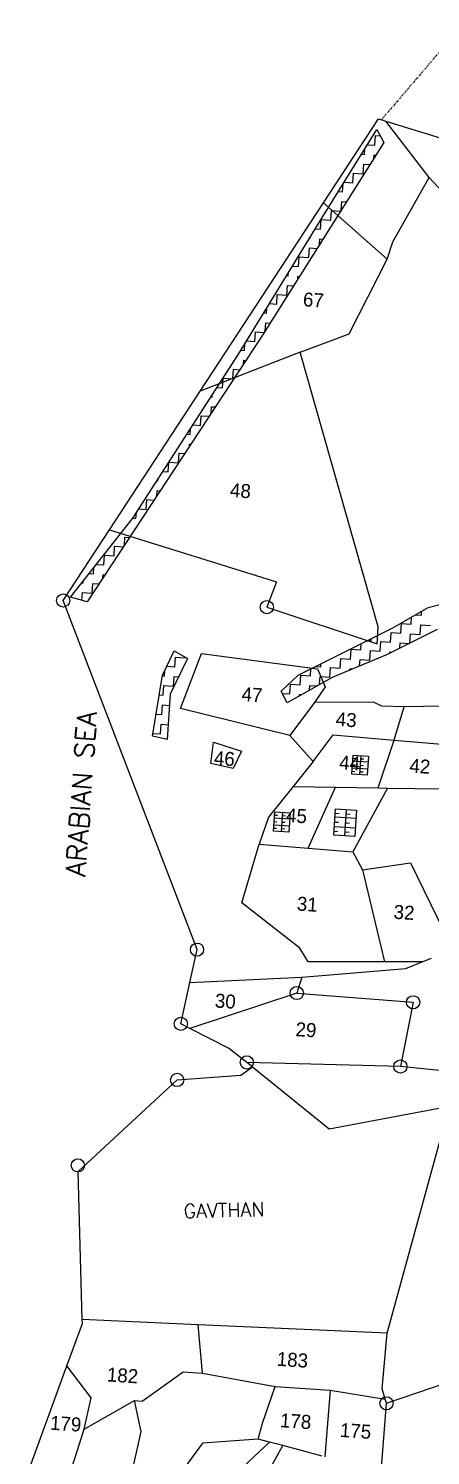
# Model space of a CAD drawing. Header units: metres. Extents: x 286068 to 287358, y 2005630 to 2007098.
# Drawn here: x 286509.7 to 286644.2, y 2006608.8 to 2007086.6 of the extents above; entities that cross this region are included whole.
import ezdxf
from ezdxf.enums import TextEntityAlignment as Align

# ---------------------------------------------------------------- set-up
doc = ezdxf.new("R2010")
doc.units = ezdxf.units.M
doc.linetypes.add('DIVIDE', pattern=[1.25, 0.5, -0.25, 0, -0.25, 0, -0.25])
for name, color, linetype in [('POLY_HATCH', 12, 'Continuous'), ('POLY_PARCEL', 6, 'Continuous'), ('POLY_ROAD', 30, 'Continuous'), ('TEXT_MAPIN', 7, 'Continuous'), ('TEXT_MAPOUT', 7, 'Continuous'), ('TEXT_PARCEL', 7, 'Continuous'), ('V_BOUND_LINE', 7, 'Continuous'), ('V_DIVIDE_LINE', 7, 'DIVIDE')]:
    doc.layers.add(name, color=color, linetype=linetype)
doc.styles.get("Standard").update_dxf_attribs({"font": 'simplex.shx'})
doc.styles.add('TEXT_MAP', font='')
doc.styles.get('TEXT_MAP').set_extended_font_data('Kruti Dev 050')

msp = doc.modelspace()

# ---------------------------------------------------------------- linework, layer by layer
for points in [[(286618.32, 2006843.35), (286623.44, 2006843.01), (286623.01, 2006836.6), (286617.89, 2006836.94)], [(286592.1, 2006824.31), (286597.22, 2006823.97), (286596.8, 2006817.56), (286591.67, 2006817.9)], [(286612.42, 2006825.35), (286619.45, 2006824.88), (286618.87, 2006816.08), (286611.84, 2006816.54)]]:
    msp.add_lwpolyline(points, close=True)
for points in [[(286620.88, 2006843.18), (286620.45, 2006836.77)], [(286617.96, 2006837.91), (286618.87, 2006837.85)], [(286618.03, 2006839.02), (286623.15, 2006838.68)], [(286618.1, 2006840.11), (286619.02, 2006840.04)], [(286618.19, 2006841.38), (286623.31, 2006841.04)], [(286618.25, 2006842.27), (286619.16, 2006842.21)], [(286620.52, 2006837.74), (286621.6, 2006837.67)], [(286620.66, 2006839.94), (286621.74, 2006839.86)], [(286620.81, 2006842.1), (286621.89, 2006842.02)], [(286594.66, 2006824.14), (286594.24, 2006817.73)], [(286612.32, 2006823.86), (286613.58, 2006823.77)], [(286615.94, 2006825.12), (286615.35, 2006816.31)], [(286615.84, 2006823.62), (286617.32, 2006823.52)], [(286591.74, 2006818.87), (286592.66, 2006818.8)], [(286591.81, 2006819.98), (286596.94, 2006819.64)], [(286591.88, 2006821.06), (286592.8, 2006821)], [(286591.97, 2006822.34), (286597.09, 2006822)], [(286592.03, 2006823.22), (286592.95, 2006823.16)], [(286594.3, 2006818.7), (286595.38, 2006818.62)], [(286594.45, 2006820.89), (286595.53, 2006820.82)], [(286594.59, 2006823.05), (286595.67, 2006822.98)], [(286612.02, 2006819.4), (286619.06, 2006818.93)], [(286612.12, 2006820.89), (286613.38, 2006820.81)], [(286612.24, 2006822.64), (286619.27, 2006822.18)], [(286615.64, 2006820.66), (286617.12, 2006820.56)], [(286611.92, 2006817.87), (286613.18, 2006817.79)], [(286615.44, 2006817.64), (286616.92, 2006817.54)]]:
    msp.add_lwpolyline(points)
for centre in [(286521.21, 2006895.08), (286589.42, 2006892.84), (286566.04, 2006778.17), (286599.41, 2006763.64), (286638.35, 2006760.53), (286560.63, 2006753.31), (286582.7, 2006740.41), (286634.1, 2006739.05), (286559.39, 2006734.54), (286526.17, 2006705.92), (286629.46, 2006626.24)]:
    msp.add_circle(centre, 2.21)
at = {"layer": 'POLY_HATCH'}
for p, q in [((286607.77, 2007023.12), (286626.18, 2007052.83)), ((286626.18, 2007052.83), (286628.56, 2007048.47)), ((286628.56, 2007048.47), (286587.98, 2006983.95)), ((286579.91, 2006977.61), (286607.77, 2007023.12)), ((286587.98, 2006983.95), (286529.31, 2006894.65)), ((286544.55, 2006922.67), (286579.91, 2006977.61)), ((286523.68, 2006896.17), (286544.55, 2006922.67)), ((286529.31, 2006894.65), (286523.68, 2006896.17)), ((286643.45, 2006892.8), (286663.66, 2006897.95)), ((286631.53, 2006885.96), (286643.45, 2006892.8)), ((286599.91, 2006870.11), (286631.53, 2006885.96)), ((286646.39, 2006885.35), (286629.4, 2006876.93)), ((286554.43, 2006870.07), (286558.41, 2006878.21)), ((286558.41, 2006878.21), (286562.82, 2006875.62)), ((286629.4, 2006876.93), (286611.32, 2006869.35)), ((286562.82, 2006875.62), (286557.07, 2006863.78)), ((286551.16, 2006849.66), (286554.43, 2006870.07)), ((286594.2, 2006864.76), (286599.91, 2006870.11)), ((286611.32, 2006869.35), (286596.23, 2006860.8)), ((286557.07, 2006863.78), (286556.06, 2006848.57)), ((286596.23, 2006860.8), (286594.2, 2006864.76)), ((286556.06, 2006848.57), (286551.16, 2006849.66))]:
    msp.add_line(p, q, dxfattribs=at)
at = {"layer": 'POLY_HATCH', "linetype": 'Continuous'}
for p, q in [((286625.53, 2007047.53), (286625.75, 2007050.77)), ((286625.75, 2007050.77), (286627.36, 2007050.67)), ((286621.06, 2007044.57), (286622.08, 2007044.5)), ((286622.08, 2007044.5), (286622.2, 2007046.41)), ((286623, 2007047.7), (286625.53, 2007047.53)), ((286625.24, 2007043.2), (286625.32, 2007044.29)), ((286625.32, 2007044.29), (286625.91, 2007044.25)), ((286621.64, 2007038.02), (286621.86, 2007041.26)), ((286621.86, 2007041.26), (286623.94, 2007041.12)), ((286614.73, 2007031.97), (286614.91, 2007034.64)), ((286615.25, 2007035.19), (286618.19, 2007034.99)), ((286618.19, 2007034.99), (286618.4, 2007038.24)), ((286618.4, 2007038.24), (286621.64, 2007038.02)), ((286613.31, 2007032.06), (286614.73, 2007031.97)), ((286617.96, 2007031.62), (286617.97, 2007031.75)), ((286617.97, 2007031.75), (286618.04, 2007031.75)), ((286610.84, 2007022.46), (286611.06, 2007025.7)), ((286611.06, 2007025.7), (286614.11, 2007025.5)), ((286614.32, 2007025.83), (286614.52, 2007028.73)), ((286614.52, 2007028.73), (286616.08, 2007028.62)), ((286605.59, 2007019.55), (286607.39, 2007019.43)), ((286607.39, 2007019.43), (286607.6, 2007022.67)), ((286607.6, 2007022.67), (286610.84, 2007022.46)), ((286603.67, 2007016.42), (286603.93, 2007016.4)), ((286603.93, 2007016.4), (286603.96, 2007016.89)), ((286607.04, 2007014.26), (286607.17, 2007016.19)), ((286607.17, 2007016.19), (286608.21, 2007016.12)), ((286600.04, 2007006.89), (286600.26, 2007010.14)), ((286600.26, 2007010.14), (286603.5, 2007009.92)), ((286603.5, 2007009.92), (286603.71, 2007013.16)), ((286603.71, 2007013.16), (286606.25, 2007012.99)), ((286596.58, 2007003.87), (286596.66, 2007004.96)), ((286597.93, 2007007.03), (286600.04, 2007006.89)), ((286596.01, 2007003.91), (286596.58, 2007003.87)), ((286596.15, 2006997.38), (286596.37, 2007000.63)), ((286596.37, 2007000.63), (286598.38, 2007000.49)), ((286599.76, 2007002.69), (286599.83, 2007003.65)), ((286599.83, 2007003.65), (286600.35, 2007003.62)), ((286592.7, 2006994.36), (286592.91, 2006997.6)), ((286592.91, 2006997.6), (286596.15, 2006997.38)), ((286588.35, 2006991.39), (286589.24, 2006991.33)), ((286589.24, 2006991.33), (286589.35, 2006993.03)), ((286590.26, 2006994.52), (286592.7, 2006994.36)), ((286592.48, 2006991.12), (286592.48, 2006991.12)), ((286592.48, 2006991.11), (286592.48, 2006991.12)), ((286588.84, 2006985.32), (286589.02, 2006988.09)), ((286589.02, 2006988.09), (286590.52, 2006987.99)), ((286581.9, 2006978.79), (286582.05, 2006981.1)), ((286582.6, 2006982), (286585.35, 2006981.82)), ((286585.35, 2006981.82), (286585.57, 2006985.06)), ((286585.57, 2006985.06), (286588.55, 2006984.86)), ((286580.69, 2006978.87), (286581.9, 2006978.79)), ((286578.01, 2006969.28), (286578.22, 2006972.53)), ((286578.22, 2006972.53), (286580.38, 2006972.38)), ((286581.59, 2006974.23), (286581.68, 2006975.55)), ((286581.68, 2006975.55), (286582.43, 2006975.5)), ((286574.55, 2006966.26), (286574.77, 2006969.5)), ((286574.77, 2006969.5), (286578.01, 2006969.28)), ((286570.67, 2006963.26), (286571.09, 2006963.23)), ((286571.09, 2006963.23), (286571.14, 2006963.99)), ((286572.68, 2006966.38), (286574.55, 2006966.26)), ((286570.73, 2006957.69), (286570.88, 2006959.99)), ((286570.88, 2006959.99), (286572.18, 2006959.9)), ((286563.75, 2006950.69), (286563.88, 2006952.71)), ((286564.64, 2006953.89), (286567.21, 2006953.72)), ((286567.21, 2006953.72), (286567.42, 2006956.96)), ((286567.42, 2006956.96), (286570.13, 2006956.78)), ((286562.63, 2006950.77), (286563.75, 2006950.69)), ((286559.86, 2006941.18), (286560.08, 2006944.42)), ((286560.08, 2006944.42), (286561.93, 2006944.3)), ((286563.48, 2006946.66), (286563.53, 2006947.45)), ((286563.53, 2006947.45), (286563.98, 2006947.42)), ((286554.59, 2006938.28), (286556.41, 2006938.16)), ((286556.41, 2006938.16), (286556.62, 2006941.4)), ((286556.62, 2006941.4), (286559.86, 2006941.18)), ((286552.58, 2006935.15), (286552.95, 2006935.13)), ((286552.95, 2006935.13), (286552.99, 2006935.79)), ((286549.06, 2006925.62), (286549.28, 2006928.86)), ((286549.28, 2006928.86), (286551.68, 2006928.7)), ((286552.62, 2006930.12), (286552.73, 2006931.89)), ((286552.73, 2006931.89), (286553.73, 2006931.82)), ((286545.6, 2006922.59), (286545.73, 2006924.51)), ((286546.55, 2006925.79), (286549.06, 2006925.62)), ((286542.11, 2006919.57), (286542.15, 2006919.57)), ((286542.15, 2006919.57), (286542.15, 2006919.62)), ((286544.54, 2006922.66), (286545.6, 2006922.59)), ((286545.37, 2006919.1), (286545.39, 2006919.35)), ((286545.39, 2006919.35), (286545.53, 2006919.34)), ((286541.75, 2006913.58), (286541.93, 2006916.32)), ((286541.93, 2006916.32), (286543.48, 2006916.22)), ((286534.8, 2006907.03), (286535.02, 2006910.27)), ((286535.02, 2006910.27), (286538.26, 2006910.06)), ((286538.26, 2006910.06), (286538.47, 2006913.3)), ((286538.47, 2006913.3), (286541.43, 2006913.1)), ((286531.34, 2006904), (286531.48, 2006906.08)), ((286532.36, 2006907.19), (286534.8, 2006907.03)), ((286527.48, 2006901), (286527.89, 2006900.98)), ((286527.89, 2006900.98), (286527.93, 2006901.56)), ((286529.92, 2006904.1), (286531.34, 2006904)), ((286530.91, 2006897.52), (286531.13, 2006900.76)), ((286531.13, 2006900.76), (286533.23, 2006900.62)), ((286534.51, 2006902.56), (286534.59, 2006903.79)), ((286534.59, 2006903.79), (286535.28, 2006903.74)), ((286527.5, 2006895.14), (286527.67, 2006897.73)), ((286527.67, 2006897.73), (286530.91, 2006897.52)), ((286639.15, 2006890.33), (286641.14, 2006890.2)), ((286641.14, 2006890.2), (286641.22, 2006891.53)), ((286634.22, 2006884.15), (286634.44, 2006887.39)), ((286634.44, 2006887.39), (286637.68, 2006887.18)), ((286637.68, 2006887.18), (286637.84, 2006889.58)), ((286640.71, 2006883.72), (286640.92, 2006886.96)), ((286640.92, 2006886.96), (286644.16, 2006886.74)), ((286620.83, 2006878.53), (286620.97, 2006880.66)), ((286622.92, 2006881.64), (286624.28, 2006881.55)), ((286624.28, 2006881.55), (286624.33, 2006882.35)), ((286627.31, 2006878.1), (286627.52, 2006881.34)), ((286627.52, 2006881.34), (286630.77, 2006881.12)), ((286630.77, 2006881.12), (286630.98, 2006884.36)), ((286630.98, 2006884.36), (286634.22, 2006884.15)), ((286633.89, 2006879.16), (286634.01, 2006880.91)), ((286634.01, 2006880.91), (286637.02, 2006880.71)), ((286637.26, 2006880.82), (286637.46, 2006883.93)), ((286637.46, 2006883.93), (286640.71, 2006883.72)), ((286558.58, 2006872.89), (286558.8, 2006876.13)), ((286558.8, 2006876.13), (286562.04, 2006875.92)), ((286562.04, 2006875.92), (286562.05, 2006876.07)), ((286617.37, 2006875.5), (286617.58, 2006878.74)), ((286617.58, 2006878.74), (286620.83, 2006878.53)), ((286623.85, 2006875.07), (286624.07, 2006878.31)), ((286624.07, 2006878.31), (286627.31, 2006878.1)), ((286630.52, 2006877.49), (286630.55, 2006877.88)), ((286630.55, 2006877.88), (286631.23, 2006877.84)), ((286555.13, 2006869.86), (286555.25, 2006871.75)), ((286555.9, 2006873.07), (286558.58, 2006872.89)), ((286603.97, 2006869.88), (286604.13, 2006872.22)), ((286605.71, 2006873.02), (286607.43, 2006872.9)), ((286607.43, 2006872.9), (286607.49, 2006873.91)), ((286610.45, 2006869.45), (286610.67, 2006872.69)), ((286610.67, 2006872.69), (286613.91, 2006872.47)), ((286613.91, 2006872.47), (286614.13, 2006875.71)), ((286614.13, 2006875.71), (286617.37, 2006875.5)), ((286617.12, 2006871.78), (286617.15, 2006872.26)), ((286617.15, 2006872.26), (286618.11, 2006872.19)), ((286620.47, 2006873.19), (286620.61, 2006875.28)), ((286620.61, 2006875.28), (286623.85, 2006875.07)), ((286554.4, 2006869.91), (286555.13, 2006869.86)), ((286554.7, 2006863.38), (286554.91, 2006866.62)), ((286554.91, 2006866.62), (286558.15, 2006866.41)), ((286558.15, 2006866.41), (286558.37, 2006869.65)), ((286558.37, 2006869.65), (286559.87, 2006869.55)), ((286597.06, 2006863.82), (286597.27, 2006867.06)), ((286597.27, 2006867.06), (286600.51, 2006866.85)), ((286600.51, 2006866.85), (286600.73, 2006870.09)), ((286600.73, 2006870.09), (286603.97, 2006869.88)), ((286603.65, 2006865), (286603.76, 2006866.63)), ((286603.76, 2006866.63), (286606.24, 2006866.47)), ((286607.03, 2006866.92), (286607.21, 2006869.66)), ((286607.21, 2006869.66), (286610.45, 2006869.45)), ((286553.37, 2006863.47), (286554.7, 2006863.38)), ((286594.6, 2006863.99), (286597.06, 2006863.82)), ((286600.26, 2006863.08), (286600.3, 2006863.61)), ((286600.3, 2006863.61), (286601.09, 2006863.56)), ((286552.34, 2006857.02), (286554.27, 2006856.9)), ((286554.27, 2006856.9), (286554.48, 2006860.14)), ((286554.48, 2006860.14), (286556.82, 2006859.98)), ((286553.84, 2006850.41), (286554.05, 2006853.65)), ((286554.05, 2006853.65), (286556.39, 2006853.5)), ((286551.31, 2006850.58), (286553.84, 2006850.41))]:
    msp.add_line(p, q, dxfattribs=at)
at = {"layer": 'POLY_PARCEL'}
for p, q in [((286643.69, 2007036.76), (286629.26, 2007055.64)), ((286631.52, 2007015.23), (286643.69, 2007036.76)), ((286643.69, 2007036.76), (286647.82, 2007032.29)), ((286629.66, 2007009.38), (286608.36, 2007028.21)), ((286629.66, 2007009.38), (286631.52, 2007015.23)), ((286616.97, 2006984.41), (286629.66, 2007009.38)), ((286600.6, 2006978.25), (286616.97, 2006984.41)), ((286600.6, 2006978.25), (286567.1, 2006965.17)), ((286626.71, 2006886.3), (286600.6, 2006978.25)), ((286536.73, 2006918.79), (286592.59, 2006901.33)), ((286592.59, 2006901.33), (286589.42, 2006892.84)), ((286589.42, 2006892.84), (286626.33, 2006880.53)), ((286626.33, 2006880.53), (286626.71, 2006886.3)), ((286560.51, 2006858.97), (286567.53, 2006877.36)), ((286567.53, 2006877.36), (286606.37, 2006872.17)), ((286606.37, 2006872.17), (286608.88, 2006866.21)), ((286608.88, 2006866.21), (286605.33, 2006860.93)), ((286597.05, 2006849.88), (286560.51, 2006858.97)), ((286605.33, 2006860.93), (286597.05, 2006849.88)), ((286625.08, 2006861.07), (286605.33, 2006860.93)), ((286627.89, 2006859.72), (286625.08, 2006861.07)), ((286635.42, 2006859.51), (286627.89, 2006859.72)), ((286632.07, 2006848.42), (286635.42, 2006859.51)), ((286660.12, 2006859.9), (286635.42, 2006859.51)), ((286570.69, 2006840.48), (286571.57, 2006847.61)), ((286571.57, 2006847.61), (286580.96, 2006844.59)), ((286597.05, 2006849.88), (286604.9, 2006841.23)), ((286604.9, 2006841.23), (286611.58, 2006850.07)), ((286611.58, 2006850.07), (286632.04, 2006848.32)), ((286626.66, 2006832.35), (286632.04, 2006848.32)), ((286632.04, 2006848.32), (286632.07, 2006848.42)), ((286632.04, 2006848.32), (286656.31, 2006846.23)), ((286580.96, 2006844.59), (286578.17, 2006838.78)), ((286578.17, 2006838.78), (286570.69, 2006840.48)), ((286604.9, 2006841.23), (286598.2, 2006832.81)), ((286598.2, 2006832.81), (286590.01, 2006822.5)), ((286598.2, 2006832.81), (286612.43, 2006832.58)), ((286603.26, 2006812.15), (286612.43, 2006832.58)), ((286612.43, 2006832.58), (286626.66, 2006832.35)), ((286629.82, 2006832.3), (286618.21, 2006810.91)), ((286626.66, 2006832.35), (286629.82, 2006832.3)), ((286629.82, 2006832.3), (286647.82, 2006832)), ((286590.01, 2006822.5), (286586.8, 2006813.51)), ((286581.05, 2006793.81), (286586.8, 2006813.51)), ((286586.8, 2006813.51), (286603.26, 2006812.15)), ((286603.26, 2006812.15), (286618.21, 2006810.91)), ((286618.21, 2006810.91), (286621.47, 2006804.95)), ((286621.47, 2006804.95), (286637.54, 2006807.28)), ((286621.47, 2006804.95), (286628.84, 2006774.09)), ((286637.54, 2006807.28), (286648.79, 2006784.1)), ((286600.41, 2006778.7), (286581.05, 2006793.81)), ((286603.23, 2006774.08), (286600.41, 2006778.7)), ((286601.07, 2006769), (286635.98, 2006771.9)), ((286628.84, 2006774.09), (286603.23, 2006774.08)), ((286641.37, 2006774.09), (286628.84, 2006774.09)), ((286635.98, 2006771.9), (286641.37, 2006774.09)), ((286641.37, 2006774.09), (286644.5, 2006775.36)), ((286563.64, 2006767.13), (286601.07, 2006769)), ((286601.07, 2006769), (286599.41, 2006763.64)), ((286599.41, 2006763.64), (286563.59, 2006751.8)), ((286599.41, 2006763.64), (286638.35, 2006760.53)), ((286638.35, 2006760.53), (286634.1, 2006739.05)), ((286629.71, 2006649.7), (286650.53, 2006725.76)), ((286566.37, 2006652.54), (286527.64, 2006654.28)), ((286567.91, 2006636.34), (286566.37, 2006652.54)), ((286629.71, 2006649.7), (286566.37, 2006652.54)), ((286627.95, 2006631.04), (286629.71, 2006649.7)), ((286530.56, 2006628.13), (286522.51, 2006638.8)), ((286629.46, 2006626.24), (286662.91, 2006637.75)), ((286547.71, 2006626.99), (286561.41, 2006636.77)), ((286561.41, 2006636.77), (286567.91, 2006636.34)), ((286567.91, 2006636.34), (286592.14, 2006631.86)), ((286528.29, 2006617.58), (286530.56, 2006628.13)), ((286587.94, 2006619.62), (286592.14, 2006631.86)), ((286592.14, 2006631.86), (286610.59, 2006630.64)), ((286610.59, 2006630.64), (286608.85, 2006608.32)), ((286610.59, 2006630.64), (286629.02, 2006627.63)), ((286629.02, 2006627.63), (286627.95, 2006631.04)), ((286629.46, 2006626.24), (286629.02, 2006627.63)), ((286528.29, 2006617.58), (286545.11, 2006627.16)), ((286547.3, 2006616.84), (286545.11, 2006627.16)), ((286545.11, 2006627.16), (286547.71, 2006626.99)), ((286627.66, 2006603.14), (286629.46, 2006626.24)), ((286586.54, 2006614.24), (286587.94, 2006619.62)), ((286522.55, 2006599.73), (286528.29, 2006617.58)), ((286540.98, 2006588.57), (286547.3, 2006616.84)), ((286562, 2006586.65), (286590.24, 2006613.28)), ((286586.54, 2006614.24), (286567.92, 2006612.86)), ((286590.24, 2006613.28), (286586.54, 2006614.24)), ((286594.75, 2006612.13), (286590.24, 2006613.28)), ((286567.92, 2006612.86), (286554.44, 2006594.72)), ((286582.33, 2006589.4), (286594.75, 2006612.13)), ((286607.93, 2006608.57), (286594.75, 2006612.13))]:
    msp.add_line(p, q, dxfattribs=at)
at = {"layer": 'POLY_ROAD'}
for p, q in [((286634.1, 2006739.05), (286582.7, 2006740.41)), ((286584.59, 2006738.93), (286610.27, 2006718.2)), ((286667.01, 2006735.56), (286634.1, 2006739.05)), ((286610.27, 2006718.2), (286650.53, 2006725.76))]:
    msp.add_line(p, q, dxfattribs=at)
at = {"layer": 'V_BOUND_LINE'}
for p, q in [((286608.36, 2007028.21), (286626.81, 2007056.39)), ((286626.81, 2007056.39), (286629.26, 2007055.64)), ((286629.26, 2007055.64), (286780.46, 2007009.07)), ((286567.1, 2006965.17), (286608.36, 2007028.21)), ((286536.73, 2006918.79), (286567.1, 2006965.17)), ((286521.21, 2006895.08), (286536.73, 2006918.79)), ((286566.04, 2006778.17), (286521.21, 2006895.08)), ((286563.64, 2006767.13), (286566.04, 2006778.17)), ((286560.63, 2006753.31), (286563.64, 2006767.13)), ((286563.59, 2006751.8), (286560.63, 2006753.31)), ((286576.59, 2006745.18), (286563.59, 2006751.8)), ((286582.7, 2006740.41), (286576.59, 2006745.18)), ((286580.71, 2006736.16), (286584.59, 2006738.93)), ((286584.59, 2006738.93), (286582.7, 2006740.41)), ((286526.3, 2006703.85), (286559.39, 2006734.54)), ((286559.39, 2006734.54), (286580.71, 2006736.16)), ((286527.64, 2006654.28), (286526.3, 2006703.85)), ((286522.51, 2006638.8), (286527.67, 2006652.99)), ((286527.67, 2006652.99), (286527.64, 2006654.28)), ((286509.65, 2006603.53), (286522.51, 2006638.8))]:
    msp.add_line(p, q, dxfattribs=at)
at = {"layer": 'V_DIVIDE_LINE'}
msp.add_line((286653.87, 2007086.63), (286627.79, 2007056.09), dxfattribs=at)

# ---------------------------------------------------------------- texts
at = {"layer": 'TEXT_MAPIN'}
msp.add_text('GAVTHAN', height=4.679, rotation=1.3935, dxfattribs=at).set_placement((286561.58, 2006688.27))
at = {"layer": 'TEXT_MAPOUT'}
msp.add_text('ARABIAN SEA', height=6.4979, rotation=85.9024, dxfattribs=at).set_placement((286528.57, 2006802.52))
at = {"layer": 'TEXT_PARCEL', "style": 'TEXT_MAP'}
for s, p in [('67', (286605.01, 2006995.75)), ('48', (286580.59, 2006931.87)), ('47', (286584.47, 2006863.56)), ('43', (286615.98, 2006855.18)), ('46', (286575.2, 2006842.17)), ('44', (286617.14, 2006840.68)), ('42', (286640.65, 2006839.63)), ('45', (286599.36, 2006822.99)), ('31', (286602.96, 2006793.39)), ('32', (286635.34, 2006790.65)), ('30', (286575.52, 2006760.92)), ('29', (286602.52, 2006751.34)), ('183', (286597.98, 2006640.82)), ('182', (286541.12, 2006635.59)), ('178', (286599.06, 2006620.26)), ('179', (286522.1, 2006619.42)), ('175', (286619.13, 2006616.97))]:
    msp.add_text(s, height=4.679, rotation=356.2021, dxfattribs=at).set_placement(p, align=Align.MIDDLE)

doc.saveas('drawing.dxf')
